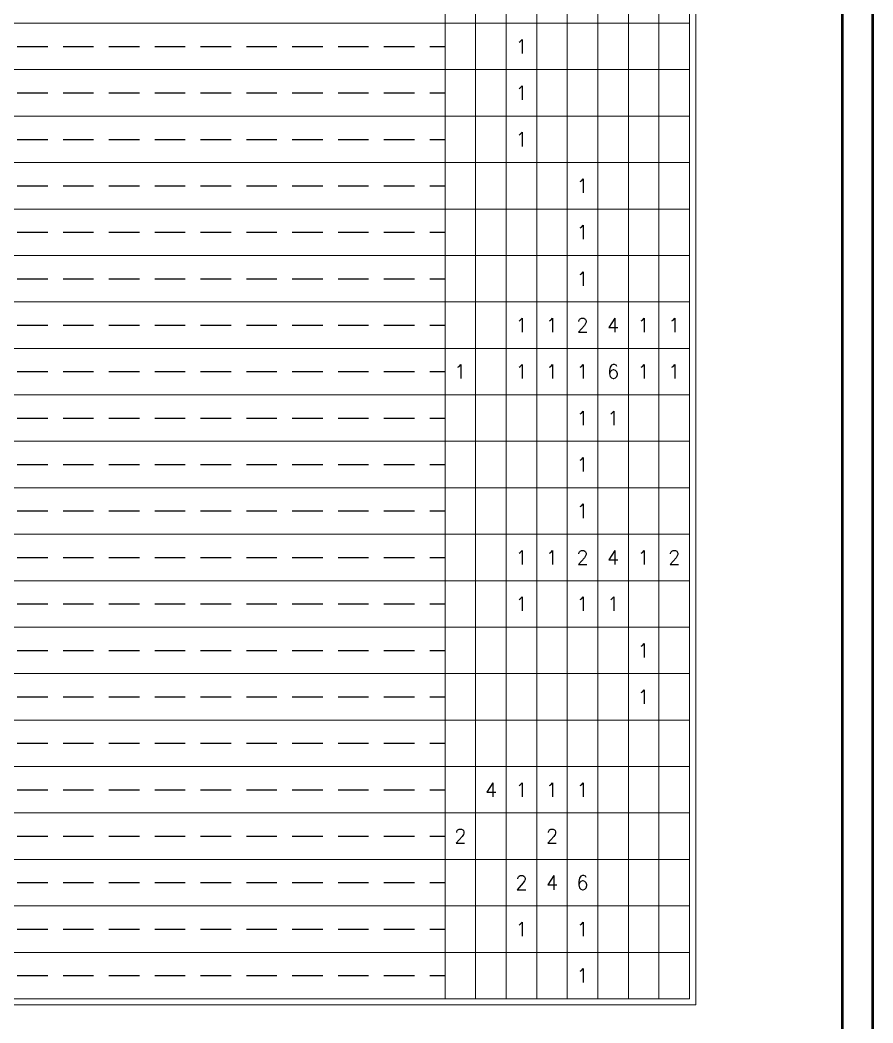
# Model space of a CAD drawing. Header units: millimetres. Extents: x -8500 to 134500, y -68500 to 34500.
# Drawn here: x 120547 to 134500, y 1405 to 17811 of the extents above; entities that cross this region are included whole.
import ezdxf
from ezdxf.enums import TextEntityAlignment as Align

# ---------------------------------------------------------------- set-up
doc = ezdxf.new("R2010")
doc.units = ezdxf.units.MM
doc.linetypes.add('DASHED_S', pattern=[750, 500, -250])
for name, color, linetype, lineweight in [('BORDER', 1, 'Continuous', 50), ('DASHED', 8, 'DASHED_S', 25), ('LEGEND', 7, 'Continuous', 18)]:
    doc.layers.add(name, color=color, linetype=linetype, lineweight=lineweight)
doc.styles.add('ROMANS', font='romans.shx')

msp = doc.modelspace()

# ---------------------------------------------------------------- linework, layer by layer
at = {"layer": 'BORDER'}
for points in [[(-8500, -68500), (134500, -68500), (134500, 34500), (-8500, 34500)], [(-8000, -68000), (134000, -68000), (134000, 34000), (-8000, 34000)]]:
    msp.add_lwpolyline(points, close=True, dxfattribs=at)
at = {"layer": 'DASHED'}
for p, q in [((110000, 17380), (127500, 17380)), ((110000, 16620), (127500, 16620)), ((110000, 15860), (127500, 15860)), ((110000, 15100), (127500, 15100)), ((110000, 14340), (127500, 14340)), ((110000, 13580), (127500, 13580)), ((110000, 12820), (127500, 12820)), ((110000, 12060), (127500, 12060)), ((110000, 11300), (127500, 11300)), ((110000, 10540), (127500, 10540)), ((110000, 9780), (127500, 9780)), ((110000, 9020), (127500, 9020)), ((110000, 8260), (127500, 8260)), ((110000, 7500), (127500, 7500)), ((110000, 6740), (127500, 6740)), ((110000, 5980), (127500, 5980)), ((110000, 5220), (127500, 5220)), ((110000, 4460), (127500, 4460)), ((110000, 3700), (127500, 3700)), ((110000, 2940), (127500, 2940)), ((110000, 2180), (127500, 2180))]:
    msp.add_line(p, q, dxfattribs=at)
at = {"layer": 'LEGEND'}
for p, q in [((127500, 1800), (127500, 31000)), ((128000, 1800), (128000, 31000)), ((128500, 1800), (128500, 31000)), ((129000, 1800), (129000, 31000)), ((129500, 1800), (129500, 31000)), ((130000, 1800), (130000, 31000)), ((130500, 1800), (130500, 31000)), ((131000, 1800), (131000, 31000)), ((108000, 17760), (131500, 17760)), ((127500, 17380), (127500, 17380)), ((108000, 17000), (131500, 17000)), ((127500, 16620), (127500, 16620)), ((108000, 16240), (131500, 16240)), ((127500, 15860), (127500, 15860)), ((108000, 15480), (131500, 15480)), ((127500, 15100), (127500, 15100)), ((108000, 14720), (131500, 14720)), ((127500, 14340), (127500, 14340)), ((108000, 13960), (131500, 13960)), ((127500, 13580), (127500, 13580)), ((108000, 13200), (131500, 13200)), ((127500, 12820), (127500, 12820)), ((108000, 12440), (131500, 12440)), ((127500, 12060), (127500, 12060)), ((108000, 11680), (131500, 11680)), ((127500, 11300), (127500, 11300)), ((108000, 10920), (131500, 10920)), ((127500, 10540), (127500, 10540)), ((108000, 10160), (131500, 10160)), ((127500, 9780), (127500, 9780)), ((108000, 9400), (131500, 9400)), ((127500, 9020), (127500, 9020)), ((108000, 8640), (131500, 8640)), ((127500, 8260), (127500, 8260)), ((108000, 7880), (131500, 7880)), ((127500, 7500), (127500, 7500)), ((108000, 7120), (131500, 7120)), ((127500, 6740), (127500, 6740)), ((108000, 6360), (131500, 6360)), ((127500, 5980), (127500, 5980)), ((108000, 5600), (131500, 5600)), ((127500, 5220), (127500, 5220)), ((108000, 4840), (131500, 4840)), ((127500, 4460), (127500, 4460)), ((108000, 4080), (131500, 4080)), ((127500, 3700), (127500, 3700)), ((108000, 3320), (131500, 3320)), ((127500, 2940), (127500, 2940)), ((108000, 2560), (131500, 2560)), ((127500, 2180), (127500, 2180)), ((108000, 1800), (131500, 1800))]:
    msp.add_line(p, q, dxfattribs=at)
for points in [[(107900, 1700), (131600, 1700), (131600, 31100), (107900, 31100)], [(108000, 1800), (131500, 1800), (131500, 31000), (108000, 31000)]]:
    msp.add_lwpolyline(points, close=True, dxfattribs=at)

# ---------------------------------------------------------------- texts
at = {"layer": 'LEGEND', "style": 'ROMANS'}
for s, p in [('1', (128750, 17380)), ('1', (128750, 16620)), ('1', (128750, 15860)), ('1', (129750, 15100)), ('1', (129750, 14340)), ('1', (129750, 13580)), ('1', (128750, 12820)), ('1', (129250, 12820)), ('2', (129750, 12820)), ('4', (130250, 12820)), ('1', (130750, 12820)), ('1', (131250, 12820)), ('1', (127750, 12060)), ('1', (128750, 12060)), ('1', (129250, 12060)), ('1', (129750, 12060)), ('6', (130250, 12060)), ('1', (130750, 12060)), ('1', (131250, 12060)), ('1', (129750, 11300)), ('1', (130250, 11300)), ('1', (129750, 10540)), ('1', (129750, 9780)), ('1', (128750, 9020)), ('1', (129250, 9020)), ('2', (129750, 9020)), ('4', (130250, 9020)), ('1', (130750, 9020)), ('2', (131250, 9020)), ('1', (128750, 8260)), ('1', (129750, 8260)), ('1', (130250, 8260)), ('1', (130750, 7500)), ('1', (130750, 6740)), ('4', (128250, 5220)), ('1', (128750, 5220)), ('1', (129250, 5220)), ('1', (129750, 5220)), ('2', (127750, 4460)), ('2', (129250, 4460)), ('2', (128750, 3700)), ('4', (129250, 3700)), ('6', (129750, 3700)), ('1', (128750, 2940)), ('1', (129750, 2940)), ('1', (129750, 2180))]:
    msp.add_text(s, height=230, dxfattribs=at).set_placement(p, align=Align.MIDDLE_CENTER)

doc.saveas('drawing.dxf')
